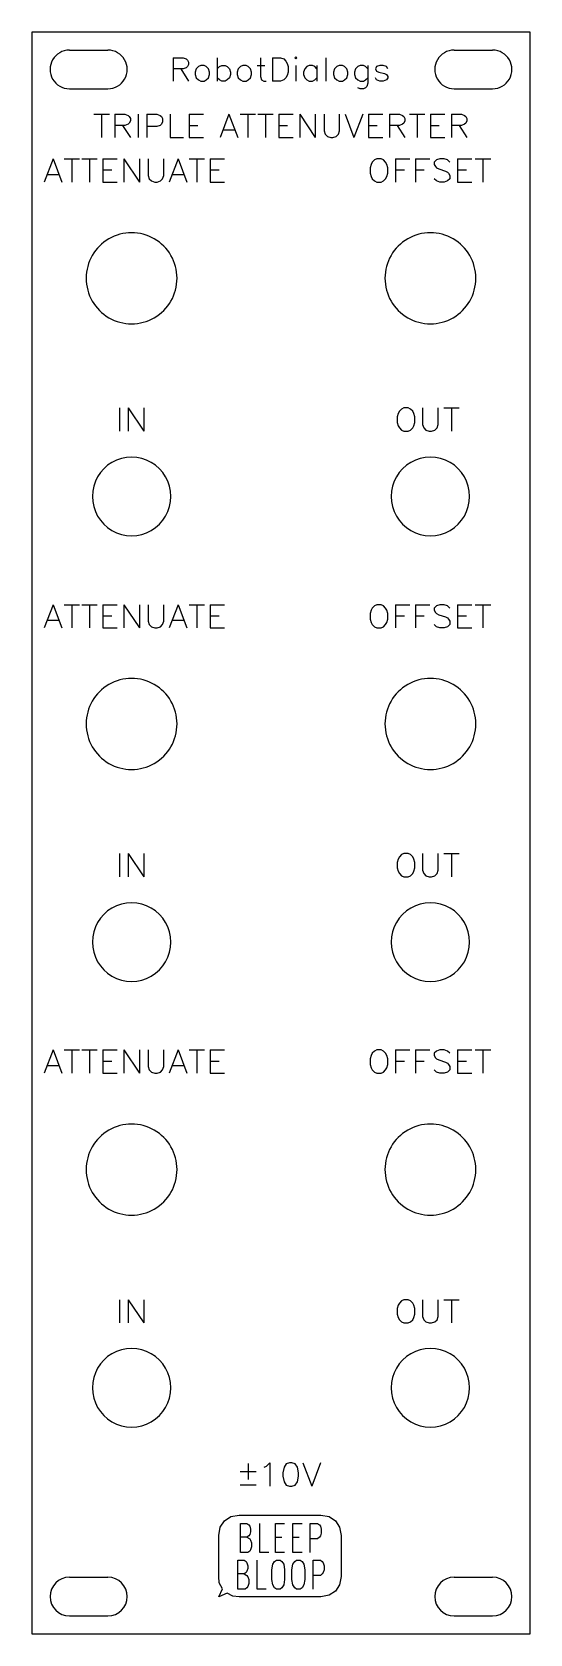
# Model space of a CAD drawing. Extents: x 0 to 40, y 0 to 129.
import ezdxf

# ---------------------------------------------------------------- set-up
doc = ezdxf.new("R2010")
doc.units = 0
for name, color, linetype in [('Logo', 7, 'CONTINUOUS'), ('panel', 7, 'CONTINUOUS'), ('text', 7, 'CONTINUOUS')]:
    doc.layers.add(name, color=color, linetype=linetype)

msp = doc.modelspace()

# ---------------------------------------------------------------- linework, layer by layer
at = {"layer": 'Logo', "color": 7}
for points in [[(15.174101, 8.616133), (15.506612, 9.132813)], [(15.506612, 9.132813), (16.023298, 9.465329)], [(16.023298, 9.465329), (16.693441, 9.582989)], [(16.693441, 9.582989), (23.241471, 9.582994), (23.911629, 9.465332)], [(23.911629, 9.465332), (24.4283, 9.132813)], [(24.4283, 9.132813), (24.760826, 8.616133)], [(15.056437, 7.945983), (15.174101, 8.616133)], [(15.056437, 4.671968), (15.056437, 7.945983)], [(17.318201, 7.80251), (17.539174, 7.692026), (17.612831, 7.581541), (17.686489, 7.360573), (17.686489, 7.02912), (17.612831, 6.808151), (17.539174, 6.697668), (17.391858, 6.587183), (16.802613, 6.587183), (16.802613, 8.907353), (17.318201, 8.907353), (17.465516, 8.796868), (17.539174, 8.686385), (17.612831, 8.465416), (17.612831, 8.244448), (17.539174, 8.023478), (17.465516, 7.912995), (17.318201, 7.80251), (16.802613, 7.80251)], [(19.085954, 6.587183), (18.349393, 6.587183), (18.349393, 8.907353)], [(20.338118, 6.587183), (19.601557, 6.587183), (19.601557, 8.907353), (20.338118, 8.907353)], [(19.601557, 7.80251), (20.117145, 7.80251)], [(21.737583, 6.587183), (21.001022, 6.587183), (21.001022, 8.907353), (21.737583, 8.907353)], [(21.001022, 7.80251), (21.51661, 7.80251)], [(22.400487, 6.587183), (22.400487, 8.907353), (22.989733, 8.907353), (23.137048, 8.796868), (23.210705, 8.686385), (23.284363, 8.465416), (23.284363, 8.133963), (23.210705, 7.912995), (23.137048, 7.80251), (22.989733, 7.692026), (22.400487, 7.692026)], [(24.760826, 8.616133), (24.87849, 7.945986)], [(24.87849, 7.945986), (24.878475, 4.671968)], [(17.097243, 4.863628), (17.318201, 4.753144), (17.391858, 4.642659), (17.465516, 4.421691), (17.465516, 4.090238), (17.391858, 3.869269), (17.318201, 3.758786), (17.170901, 3.648301), (16.58164, 3.648301), (16.58164, 5.968471), (17.097243, 5.968471), (17.244558, 5.857986), (17.318201, 5.747503), (17.391858, 5.526534), (17.391858, 5.305566), (17.318201, 5.084596), (17.244558, 4.974113), (17.097243, 4.863628), (16.58164, 4.863628)], [(18.864981, 3.648301), (18.12842, 3.648301), (18.12842, 5.968471)], [(22.62146, 3.648301), (22.62146, 5.968471), (23.210705, 5.968471), (23.358021, 5.857986), (23.431678, 5.747503), (23.505321, 5.526534), (23.505321, 5.195081), (23.431678, 4.974113), (23.358021, 4.863628), (23.210705, 4.753144), (22.62146, 4.753144)], [(15.093003, 4.154381), (15.056437, 4.671968)], [(15.348964, 3.672588), (15.093003, 4.154381)], [(24.760826, 4.001817), (24.4283, 3.485137)], [(24.878475, 4.671968), (24.760826, 4.001817)], [(15.052477, 3.034972), (15.348964, 3.672588)], [(16.181951, 3.069808), (15.713911, 3.313756), (15.052477, 3.034972)], [(23.241471, 3.034959), (16.693441, 3.034959), (16.181951, 3.069808)], [(23.911629, 3.15262), (23.241471, 3.034959)], [(24.4283, 3.485137), (23.911629, 3.15262)]]:
    msp.add_lwpolyline(points, dxfattribs=at)
for points in [[(19.6752, 5.968471), (19.96983, 5.968471), (20.117145, 5.857986), (20.264461, 5.637018), (20.338118, 5.195081), (20.338118, 4.421691), (20.264461, 3.979754), (20.117145, 3.758786), (19.96983, 3.648301), (19.6752, 3.648301), (19.5279, 3.758786), (19.380584, 3.979754), (19.306927, 4.421691), (19.306927, 5.195081), (19.380584, 5.637018), (19.5279, 5.857986)], [(21.295637, 5.968471), (21.590268, 5.968471), (21.737583, 5.857986), (21.884898, 5.637018), (21.958541, 5.195081), (21.958541, 4.421691), (21.884898, 3.979754), (21.737583, 3.758786), (21.590268, 3.648301), (21.295637, 3.648301), (21.148337, 3.758786), (21.001022, 3.979754), (20.927364, 4.421691), (20.927364, 5.195081), (21.001022, 5.637018), (21.148337, 5.857986)]]:
    msp.add_lwpolyline(points, close=True, dxfattribs=at)
at = {"layer": 'panel', "color": 7}
for points in [[(0.049838, 128.55016), (0.049838, 0.050322)], [(40.049787, 0.050322), (40.049787, 128.55016), (0.049838, 128.55016)], [(3.049833, 127.100163), (6.149831, 127.100163)], [(33.949797, 127.100163), (37.049791, 127.100163)], [(3.049833, 124.000166), (6.149831, 124.000166)], [(33.949797, 124.000166), (37.049791, 124.000166)], [(3.049833, 4.600316), (6.149831, 4.600316)], [(33.949797, 4.600316), (37.049791, 4.600316)], [(3.049833, 1.500322), (6.149831, 1.500322)], [(33.949797, 1.500322), (37.049791, 1.500322)], [(0.049838, 0.050322), (40.049787, 0.050322)]]:
    msp.add_lwpolyline(points, dxfattribs=at)
for points in [[(11.699824, 108.800184)], [(35.699794, 108.800184)], [(11.199823, 91.300207)], [(35.199792, 91.300207)], [(11.699824, 73.05023)], [(35.699794, 73.05023)], [(11.199823, 55.550252)], [(35.199792, 55.550252)], [(11.699824, 37.300275)], [(35.699794, 37.300275)], [(11.199823, 19.800297)], [(35.199792, 19.800297)]]:
    msp.add_lwpolyline(points, close=True, dxfattribs=at)
for points in [[(1.707495, 126.325164), (1.430614, 125.845592), (1.430614, 125.254736), (1.707495, 124.775165)], [(3.049833, 127.100163), (2.496072, 127.100163), (1.984376, 126.804735), (1.707495, 126.325164)], [(7.492169, 126.325164), (7.215288, 126.804735), (6.703592, 127.100163), (6.149831, 127.100163)], [(7.492169, 124.775165), (7.769049, 125.254736), (7.769049, 125.845592), (7.492169, 126.325164)], [(32.607458, 126.325164), (32.330578, 125.845592), (32.330578, 125.254736), (32.607458, 124.775165)], [(33.949797, 127.100163), (33.396035, 127.100163), (32.884339, 126.804735), (32.607458, 126.325164)], [(38.392129, 126.325164), (38.115249, 126.804735), (37.603552, 127.100163), (37.049791, 127.100163)], [(38.392129, 124.775165), (38.66901, 125.254736), (38.66901, 125.845592), (38.392129, 126.325164)], [(1.707495, 124.775165), (1.984376, 124.295594), (2.496072, 124.000166), (3.049833, 124.000166)], [(6.149831, 124.000166), (6.703592, 124.000166), (7.215288, 124.295594), (7.492169, 124.775165)], [(32.607458, 124.775165), (32.884339, 124.295594), (33.396035, 124.000166), (33.949797, 124.000166)], [(37.049791, 124.000166), (37.603552, 124.000166), (38.115249, 124.295594), (38.392129, 124.775165)], [(6.22443, 111.962331), (5.094914, 111.310014), (4.399337, 110.104533), (4.399834, 108.800184)], [(9.875228, 111.962331), (8.745711, 112.614649), (7.353946, 112.614649), (6.22443, 111.962331)], [(11.699824, 108.800184), (11.700321, 110.104533), (11.004744, 111.310014), (9.875228, 111.962331)], [(30.224399, 111.962331), (29.094883, 111.310014), (28.399306, 110.104533), (28.399803, 108.800184)], [(33.875197, 111.962331), (32.745681, 112.614649), (31.353916, 112.614649), (30.224399, 111.962331)], [(35.699794, 108.800184), (35.70029, 110.104533), (35.004714, 111.310014), (33.875197, 111.962331)], [(4.399834, 108.800184), (4.399337, 107.495836), (5.094914, 106.290355), (6.22443, 105.638038)], [(9.875228, 105.638038), (11.004744, 106.290355), (11.700321, 107.495836), (11.699824, 108.800184)], [(28.399803, 108.800184), (28.399306, 107.495836), (29.094883, 106.290355), (30.224399, 105.638038)], [(33.875197, 105.638038), (35.004714, 106.290355), (35.70029, 107.495836), (35.699794, 108.800184)], [(6.22443, 105.638038), (7.353946, 104.98572), (8.745711, 104.98572), (9.875228, 105.638038)], [(30.224399, 105.638038), (31.353916, 104.98572), (32.745681, 104.98572), (33.875197, 105.638038)], [(6.474302, 94.029705), (5.499422, 93.466607), (4.899179, 92.426027), (4.899832, 91.300207)], [(9.625353, 94.029705), (8.650473, 94.592804), (7.449182, 94.592804), (6.474302, 94.029705)], [(11.199823, 91.300207), (11.200476, 92.426027), (10.600233, 93.466607), (9.625353, 94.029705)], [(30.474272, 94.029705), (29.499392, 93.466607), (28.899149, 92.426027), (28.899801, 91.300207)], [(33.625322, 94.029705), (32.650442, 94.592804), (31.449152, 94.592804), (30.474272, 94.029705)], [(35.199792, 91.300207), (35.200445, 92.426027), (34.600202, 93.466607), (33.625322, 94.029705)], [(4.899832, 91.300207), (4.899179, 90.174387), (5.499422, 89.133807), (6.474302, 88.570709)], [(9.625353, 88.570709), (10.600233, 89.133807), (11.200476, 90.174387), (11.199823, 91.300207)], [(28.899801, 91.300207), (28.899149, 90.174387), (29.499392, 89.133807), (30.474272, 88.570709)], [(33.625322, 88.570709), (34.600202, 89.133807), (35.200445, 90.174387), (35.199792, 91.300207)], [(6.474302, 88.570709), (7.449182, 88.007611), (8.650473, 88.007611), (9.625353, 88.570709)], [(30.474272, 88.570709), (31.449152, 88.007611), (32.650442, 88.007611), (33.625322, 88.570709)], [(6.22443, 76.212377), (5.094914, 75.560059), (4.399337, 74.354578), (4.399834, 73.05023)], [(9.875228, 76.212377), (8.745711, 76.864694), (7.353946, 76.864694), (6.22443, 76.212377)], [(11.699824, 73.05023), (11.700321, 74.354578), (11.004744, 75.560059), (9.875228, 76.212377)], [(30.224399, 76.212377), (29.094883, 75.560059), (28.399306, 74.354578), (28.399803, 73.05023)], [(33.875197, 76.212377), (32.745681, 76.864694), (31.353916, 76.864694), (30.224399, 76.212377)], [(35.699794, 73.05023), (35.70029, 74.354578), (35.004714, 75.560059), (33.875197, 76.212377)], [(4.399834, 73.05023), (4.399337, 71.745881), (5.094914, 70.5404), (6.22443, 69.888083)], [(9.875228, 69.888083), (11.004744, 70.5404), (11.700321, 71.745881), (11.699824, 73.05023)], [(28.399803, 73.05023), (28.399306, 71.745881), (29.094883, 70.5404), (30.224399, 69.888083)], [(33.875197, 69.888083), (35.004714, 70.5404), (35.70029, 71.745881), (35.699794, 73.05023)], [(6.22443, 69.888083), (7.353946, 69.235765), (8.745711, 69.235765), (9.875228, 69.888083)], [(30.224399, 69.888083), (31.353916, 69.235765), (32.745681, 69.235765), (33.875197, 69.888083)], [(6.474302, 58.27975), (5.499422, 57.716652), (4.899179, 56.676072), (4.899832, 55.550252)], [(9.625353, 58.27975), (8.650473, 58.842849), (7.449182, 58.842849), (6.474302, 58.27975)], [(11.199823, 55.550252), (11.200476, 56.676072), (10.600233, 57.716652), (9.625353, 58.27975)], [(30.474272, 58.27975), (29.499392, 57.716652), (28.899149, 56.676072), (28.899801, 55.550252)], [(33.625322, 58.27975), (32.650442, 58.842849), (31.449152, 58.842849), (30.474272, 58.27975)], [(35.199792, 55.550252), (35.200445, 56.676072), (34.600202, 57.716652), (33.625322, 58.27975)], [(4.899832, 55.550252), (4.899179, 54.424432), (5.499422, 53.383853), (6.474302, 52.820754)], [(9.625353, 52.820754), (10.600233, 53.383853), (11.200476, 54.424432), (11.199823, 55.550252)], [(28.899801, 55.550252), (28.899149, 54.424432), (29.499392, 53.383853), (30.474272, 52.820754)], [(33.625322, 52.820754), (34.600202, 53.383853), (35.200445, 54.424432), (35.199792, 55.550252)], [(6.474302, 52.820754), (7.449182, 52.257656), (8.650473, 52.257656), (9.625353, 52.820754)], [(30.474272, 52.820754), (31.449152, 52.257656), (32.650442, 52.257656), (33.625322, 52.820754)], [(6.22443, 40.462422), (5.094914, 39.810104), (4.399337, 38.604623), (4.399834, 37.300275)], [(9.875228, 40.462422), (8.745711, 41.114739), (7.353946, 41.114739), (6.22443, 40.462422)], [(11.699824, 37.300275), (11.700321, 38.604623), (11.004744, 39.810104), (9.875228, 40.462422)], [(30.224399, 40.462422), (29.094883, 39.810104), (28.399306, 38.604623), (28.399803, 37.300275)], [(33.875197, 40.462422), (32.745681, 41.114739), (31.353916, 41.114739), (30.224399, 40.462422)], [(35.699794, 37.300275), (35.70029, 38.604623), (35.004714, 39.810104), (33.875197, 40.462422)], [(4.399834, 37.300275), (4.399337, 35.995926), (5.094914, 34.790446), (6.22443, 34.138128)], [(9.875228, 34.138128), (11.004744, 34.790446), (11.700321, 35.995926), (11.699824, 37.300275)], [(28.399803, 37.300275), (28.399306, 35.995926), (29.094883, 34.790446), (30.224399, 34.138128)], [(33.875197, 34.138128), (35.004714, 34.790446), (35.70029, 35.995926), (35.699794, 37.300275)], [(6.22443, 34.138128), (7.353946, 33.48581), (8.745711, 33.48581), (9.875228, 34.138128)], [(30.224399, 34.138128), (31.353916, 33.48581), (32.745681, 33.48581), (33.875197, 34.138128)], [(6.474302, 22.529795), (5.499422, 21.966697), (4.899179, 20.926117), (4.899832, 19.800297)], [(9.625353, 22.529795), (8.650473, 23.092894), (7.449182, 23.092894), (6.474302, 22.529795)], [(11.199823, 19.800297), (11.200476, 20.926117), (10.600233, 21.966697), (9.625353, 22.529795)], [(30.474272, 22.529795), (29.499392, 21.966697), (28.899149, 20.926117), (28.899801, 19.800297)], [(33.625322, 22.529795), (32.650442, 23.092894), (31.449152, 23.092894), (30.474272, 22.529795)], [(35.199792, 19.800297), (35.200445, 20.926117), (34.600202, 21.966697), (33.625322, 22.529795)], [(4.899832, 19.800297), (4.899179, 18.674477), (5.499422, 17.633898), (6.474302, 17.070799)], [(9.625353, 17.070799), (10.600233, 17.633898), (11.200476, 18.674477), (11.199823, 19.800297)], [(28.899801, 19.800297), (28.899149, 18.674477), (29.499392, 17.633898), (30.474272, 17.070799)], [(33.625322, 17.070799), (34.600202, 17.633898), (35.200445, 18.674477), (35.199792, 19.800297)], [(6.474302, 17.070799), (7.449182, 16.507701), (8.650473, 16.507701), (9.625353, 17.070799)], [(30.474272, 17.070799), (31.449152, 16.507701), (32.650442, 16.507701), (33.625322, 17.070799)], [(3.049833, 4.600316), (2.194406, 4.59945), (1.501404, 3.905747), (1.501404, 3.050319)], [(7.69826, 3.050319), (7.69826, 3.905747), (7.005258, 4.59945), (6.149831, 4.600316)], [(33.949797, 4.600316), (33.094369, 4.59945), (32.401367, 3.905747), (32.401367, 3.050319)], [(38.598221, 3.050319), (38.598221, 3.905747), (37.905219, 4.59945), (37.049791, 4.600316)], [(1.501404, 3.050319), (1.501404, 2.194891), (2.194406, 1.501187), (3.049833, 1.500322)], [(6.149831, 1.500322), (7.005258, 1.501187), (7.69826, 2.194891), (7.69826, 3.050319)], [(32.401367, 3.050319), (32.401367, 2.194891), (33.094369, 1.501187), (33.949797, 1.500322)], [(37.049791, 1.500322), (37.905219, 1.501187), (38.598221, 2.194891), (38.598221, 3.050319)]]:
    msp.add_open_spline(points, degree=3, dxfattribs=at)
at = {"layer": 'text', "color": 7}
for points in [[(11.378091, 126.484116), (11.378091, 124.6158)], [(11.378091, 126.484116), (12.179604, 126.484116), (12.444894, 126.393805), (12.535205, 126.303494), (12.625516, 126.128515), (12.625516, 125.947893), (12.535205, 125.772914), (12.444894, 125.682603), (12.179604, 125.592292), (11.378091, 125.592292)], [(14.934101, 126.484116), (14.934101, 124.6158)], [(18.399802, 126.484116), (18.399802, 124.971401), (18.490113, 124.7047), (18.665092, 124.6158), (18.845714, 124.6158)], [(19.376291, 126.484116), (19.376291, 124.6158)], [(19.376291, 126.484116), (20.000003, 126.484116), (20.268115, 126.393805), (20.443094, 126.216004), (20.533405, 126.038204), (20.623716, 125.772914), (20.623716, 125.327002), (20.533405, 125.061712), (20.443094, 124.882501), (20.268115, 124.7047), (20.000003, 124.6158), (19.376291, 124.6158)], [(23.643491, 126.484116), (23.643491, 124.6158)], [(12.001803, 125.592292), (12.625516, 124.6158)], [(14.934101, 125.592292), (15.114723, 125.772914), (15.289702, 125.860403), (15.557813, 125.860403), (15.735614, 125.772914), (15.913414, 125.592292), (16.000904, 125.327002), (16.000904, 125.149201), (15.913414, 124.882501), (15.735614, 124.7047), (15.557813, 124.6158), (15.289702, 124.6158), (15.114723, 124.7047), (14.934101, 124.882501)], [(18.134512, 125.860403), (18.755403, 125.860403)], [(21.244611, 125.860403), (21.244611, 124.6158)], [(22.935104, 125.592292), (22.757304, 125.772914), (22.579503, 125.860403), (22.311392, 125.860403), (22.136413, 125.772914), (21.955791, 125.592292), (21.868301, 125.327002), (21.868301, 125.149201), (21.955791, 124.882501), (22.136413, 124.7047), (22.311392, 124.6158), (22.579503, 124.6158), (22.757304, 124.7047), (22.935104, 124.882501)], [(22.935104, 125.860403), (22.935104, 124.6158)], [(27.021704, 125.592292), (26.843904, 125.772914), (26.666103, 125.860403), (26.397992, 125.860403), (26.223013, 125.772914), (26.042391, 125.592292), (25.954901, 125.327002), (25.954901, 125.149201), (26.042391, 124.882501), (26.223013, 124.7047), (26.397992, 124.6158), (26.666103, 124.6158), (26.843904, 124.7047), (27.021704, 124.882501)], [(27.021704, 125.860403), (27.021704, 124.438), (26.934215, 124.169888), (26.843904, 124.082399), (26.666103, 123.994909), (26.397992, 123.994909), (26.223013, 124.082399)], [(28.621915, 125.592292), (28.531604, 125.772914), (28.266314, 125.860403), (27.998202, 125.860403), (27.730091, 125.772914), (27.642601, 125.592292), (27.730091, 125.417313), (27.910713, 125.327002), (28.353803, 125.236691), (28.531604, 125.149201), (28.621915, 124.971401), (28.621915, 124.882501), (28.531604, 124.7047), (28.266314, 124.6158), (27.998202, 124.6158), (27.730091, 124.7047), (27.642601, 124.882501)], [(5.019601, 121.958016), (6.264204, 121.958016)], [(5.640492, 121.958016), (5.640492, 120.0897)], [(6.707291, 121.958016), (6.707291, 120.0897)], [(6.707291, 121.958016), (7.508804, 121.958016), (7.774094, 121.867705), (7.864405, 121.777394), (7.954716, 121.602415), (7.954716, 121.421793), (7.864405, 121.246814), (7.774094, 121.156503), (7.508804, 121.066192), (6.707291, 121.066192)], [(7.331003, 121.066192), (7.954716, 120.0897)], [(8.575611, 121.958016), (8.575611, 120.0897)], [(9.286811, 121.958016), (9.286811, 120.0897)], [(9.286811, 121.958016), (10.088324, 121.958016), (10.353614, 121.867705), (10.443925, 121.777394), (10.534236, 121.602415), (10.534236, 121.334303), (10.443925, 121.156503), (10.353614, 121.066192), (10.088324, 120.978702), (9.286811, 120.978702)], [(11.155131, 121.958016), (11.155131, 120.0897), (12.221934, 120.0897)], [(12.667841, 121.958016), (12.667841, 120.0897)], [(12.667841, 121.958016), (13.824955, 121.958016)], [(12.667841, 121.066192), (13.379043, 121.066192)], [(15.868303, 121.958016), (15.157101, 120.0897)], [(15.868303, 121.958016), (16.579505, 120.0897)], [(16.757301, 121.958016), (18.001904, 121.958016)], [(17.378192, 121.958016), (17.378192, 120.0897)], [(18.179701, 121.958016), (19.424304, 121.958016)], [(18.800592, 121.958016), (18.800592, 120.0897)], [(19.867391, 121.958016), (19.867391, 120.0897)], [(19.867391, 121.958016), (21.024505, 121.958016)], [(19.867391, 121.066192), (20.578593, 121.066192)], [(21.555091, 121.958016), (21.555091, 120.0897)], [(21.555091, 121.958016), (22.802516, 120.0897)], [(22.802516, 121.958016), (22.802516, 120.0897)], [(23.510891, 121.958016), (23.510891, 120.623101), (23.601202, 120.356401), (23.779002, 120.1786), (24.047114, 120.0897), (24.222093, 120.0897), (24.490204, 120.1786), (24.668005, 120.356401), (24.758316, 120.623101), (24.758316, 121.958016)], [(25.201401, 121.958016), (25.912603, 120.0897)], [(26.623805, 121.958016), (25.912603, 120.0897)], [(27.066891, 121.958016), (27.066891, 120.0897)], [(27.066891, 121.958016), (28.224005, 121.958016)], [(27.066891, 121.066192), (27.778093, 121.066192)], [(28.754591, 121.958016), (28.754591, 120.0897)], [(28.754591, 121.958016), (29.556104, 121.958016), (29.821394, 121.867705), (29.911705, 121.777394), (30.002016, 121.602415), (30.002016, 121.421793), (29.911705, 121.246814), (29.821394, 121.156503), (29.556104, 121.066192), (28.754591, 121.066192)], [(29.378303, 121.066192), (30.002016, 120.0897)], [(30.357601, 121.958016), (31.602204, 121.958016)], [(30.978492, 121.958016), (30.978492, 120.0897)], [(32.045291, 121.958016), (32.045291, 120.0897)], [(32.045291, 121.958016), (33.202405, 121.958016)], [(32.045291, 121.066192), (32.756493, 121.066192)], [(33.732991, 121.958016), (33.732991, 120.0897)], [(33.732991, 121.958016), (34.534504, 121.958016), (34.799794, 121.867705), (34.890105, 121.777394), (34.980416, 121.602415), (34.980416, 121.421793), (34.890105, 121.246814), (34.799794, 121.156503), (34.534504, 121.066192), (33.732991, 121.066192)], [(34.356703, 121.066192), (34.980416, 120.0897)], [(12.667841, 120.0897), (13.824955, 120.0897)], [(15.422391, 120.710591), (16.314215, 120.710591)], [(19.867391, 120.0897), (21.024505, 120.0897)], [(27.066891, 120.0897), (28.224005, 120.0897)], [(32.045291, 120.0897), (33.202405, 120.0897)], [(1.739503, 118.380816), (1.028301, 116.5125)], [(1.739503, 118.380816), (2.450705, 116.5125)], [(2.628501, 118.380816), (3.873104, 118.380816)], [(3.249392, 118.380816), (3.249392, 116.5125)], [(4.050911, 118.380816), (5.295514, 118.380816)], [(4.671802, 118.380816), (4.671802, 116.5125)], [(5.738601, 118.380816), (5.738601, 116.5125)], [(5.738601, 118.380816), (6.895715, 118.380816)], [(7.426301, 118.380816), (7.426301, 116.5125)], [(7.426301, 118.380816), (8.673726, 116.5125)], [(8.673726, 118.380816), (8.673726, 116.5125)], [(9.382101, 118.380816), (9.382101, 117.045901), (9.472412, 116.779201), (9.650212, 116.6014), (9.918324, 116.5125), (10.093303, 116.5125), (10.361414, 116.6014), (10.539215, 116.779201), (10.629526, 117.045901), (10.629526, 118.380816)], [(11.783803, 118.380816), (11.072601, 116.5125)], [(11.783803, 118.380816), (12.495005, 116.5125)], [(12.672801, 118.380816), (13.917404, 118.380816)], [(13.293692, 118.380816), (13.293692, 116.5125)], [(14.360491, 118.380816), (14.360491, 116.5125)], [(14.360491, 118.380816), (15.517605, 118.380816)], [(29.248901, 118.380816), (29.248901, 116.5125)], [(29.248901, 118.380816), (30.406015, 118.380816)], [(30.849101, 118.380816), (30.849101, 116.5125)], [(30.849101, 118.380816), (32.006215, 118.380816)], [(33.606415, 118.112704), (33.428614, 118.290505), (33.160503, 118.380816), (32.804902, 118.380816), (32.539612, 118.290505), (32.361811, 118.112704), (32.361811, 117.934904), (32.449301, 117.757103), (32.539612, 117.669614), (32.717412, 117.579303), (33.250814, 117.401502), (33.428614, 117.314013), (33.516104, 117.223702), (33.606415, 117.045901), (33.606415, 116.779201), (33.428614, 116.6014), (33.160503, 116.5125), (32.804902, 116.5125), (32.539612, 116.6014), (32.361811, 116.779201)], [(34.227311, 118.380816), (34.227311, 116.5125)], [(34.227311, 118.380816), (35.384425, 118.380816)], [(35.649711, 118.380816), (36.894314, 118.380816)], [(36.270602, 118.380816), (36.270602, 116.5125)], [(1.293591, 117.133391), (2.185415, 117.133391)], [(5.738601, 117.488992), (6.449803, 117.488992)], [(11.337891, 117.133391), (12.229715, 117.133391)], [(14.360491, 117.488992), (15.071693, 117.488992)], [(29.248901, 117.488992), (29.960103, 117.488992)], [(30.849101, 117.488992), (31.560303, 117.488992)], [(34.227311, 117.488992), (34.938513, 117.488992)], [(5.738601, 116.5125), (6.895715, 116.5125)], [(14.360491, 116.5125), (15.517605, 116.5125)], [(34.227311, 116.5125), (35.384425, 116.5125)], [(7.070691, 98.395316), (7.070691, 96.527)], [(7.781893, 98.395316), (7.781893, 96.527)], [(7.781893, 98.395316), (9.029318, 96.527)], [(9.029318, 98.395316), (9.029318, 96.527)], [(31.426301, 98.395316), (31.426301, 97.060401), (31.516612, 96.793701), (31.694412, 96.6159), (31.962524, 96.527), (32.137503, 96.527), (32.405614, 96.6159), (32.583415, 96.793701), (32.673726, 97.060401), (32.673726, 98.395316)], [(33.116811, 98.395316), (34.361414, 98.395316)], [(33.737702, 98.395316), (33.737702, 96.527)], [(1.739503, 82.614816), (1.028301, 80.7465)], [(1.739503, 82.614816), (2.450705, 80.7465)], [(2.628501, 82.614816), (3.873104, 82.614816)], [(3.249392, 82.614816), (3.249392, 80.7465)], [(4.050911, 82.614816), (5.295514, 82.614816)], [(4.671802, 82.614816), (4.671802, 80.7465)], [(5.738601, 82.614816), (5.738601, 80.7465)], [(5.738601, 82.614816), (6.895715, 82.614816)], [(7.426301, 82.614816), (7.426301, 80.7465)], [(7.426301, 82.614816), (8.673726, 80.7465)], [(8.673726, 82.614816), (8.673726, 80.7465)], [(9.382101, 82.614816), (9.382101, 81.279901), (9.472412, 81.013201), (9.650212, 80.8354), (9.918324, 80.7465), (10.093303, 80.7465), (10.361414, 80.8354), (10.539215, 81.013201), (10.629526, 81.279901), (10.629526, 82.614816)], [(11.783803, 82.614816), (11.072601, 80.7465)], [(11.783803, 82.614816), (12.495005, 80.7465)], [(12.672801, 82.614816), (13.917404, 82.614816)], [(13.293692, 82.614816), (13.293692, 80.7465)], [(14.360491, 82.614816), (14.360491, 80.7465)], [(14.360491, 82.614816), (15.517605, 82.614816)], [(29.248901, 82.614816), (29.248901, 80.7465)], [(29.248901, 82.614816), (30.406015, 82.614816)], [(30.849101, 82.614816), (30.849101, 80.7465)], [(30.849101, 82.614816), (32.006215, 82.614816)], [(33.606415, 82.346704), (33.428614, 82.524505), (33.160503, 82.614816), (32.804902, 82.614816), (32.539612, 82.524505), (32.361811, 82.346704), (32.361811, 82.168904), (32.449301, 81.991103), (32.539612, 81.903614), (32.717412, 81.813303), (33.250814, 81.635502), (33.428614, 81.548013), (33.516104, 81.457702), (33.606415, 81.279901), (33.606415, 81.013201), (33.428614, 80.8354), (33.160503, 80.7465), (32.804902, 80.7465), (32.539612, 80.8354), (32.361811, 81.013201)], [(34.227311, 82.614816), (34.227311, 80.7465)], [(34.227311, 82.614816), (35.384425, 82.614816)], [(35.649711, 82.614816), (36.894314, 82.614816)], [(36.270602, 82.614816), (36.270602, 80.7465)], [(1.293591, 81.367391), (2.185415, 81.367391)], [(5.738601, 81.722992), (6.449803, 81.722992)], [(11.337891, 81.367391), (12.229715, 81.367391)], [(14.360491, 81.722992), (15.071693, 81.722992)], [(29.248901, 81.722992), (29.960103, 81.722992)], [(30.849101, 81.722992), (31.560303, 81.722992)], [(34.227311, 81.722992), (34.938513, 81.722992)], [(5.738601, 80.7465), (6.895715, 80.7465)], [(14.360491, 80.7465), (15.517605, 80.7465)], [(34.227311, 80.7465), (35.384425, 80.7465)], [(7.070691, 62.652916), (7.070691, 60.7846)], [(7.781893, 62.652916), (7.781893, 60.7846)], [(7.781893, 62.652916), (9.029318, 60.7846)], [(9.029318, 62.652916), (9.029318, 60.7846)], [(31.426301, 62.652916), (31.426301, 61.318001), (31.516612, 61.051301), (31.694412, 60.8735), (31.962524, 60.7846), (32.137503, 60.7846), (32.405614, 60.8735), (32.583415, 61.051301), (32.673726, 61.318001), (32.673726, 62.652916)], [(33.116811, 62.652916), (34.361414, 62.652916)], [(33.737702, 62.652916), (33.737702, 60.7846)], [(1.739503, 46.896116), (1.028301, 45.0278)], [(1.739503, 46.896116), (2.450705, 45.0278)], [(2.628501, 46.896116), (3.873104, 46.896116)], [(3.249392, 46.896116), (3.249392, 45.0278)], [(4.050911, 46.896116), (5.295514, 46.896116)], [(4.671802, 46.896116), (4.671802, 45.0278)], [(5.738601, 46.896116), (5.738601, 45.0278)], [(5.738601, 46.896116), (6.895715, 46.896116)], [(7.426301, 46.896116), (7.426301, 45.0278)], [(7.426301, 46.896116), (8.673726, 45.0278)], [(8.673726, 46.896116), (8.673726, 45.0278)], [(9.382101, 46.896116), (9.382101, 45.561201), (9.472412, 45.294501), (9.650212, 45.1167), (9.918324, 45.0278), (10.093303, 45.0278), (10.361414, 45.1167), (10.539215, 45.294501), (10.629526, 45.561201), (10.629526, 46.896116)], [(11.783803, 46.896116), (11.072601, 45.0278)], [(11.783803, 46.896116), (12.495005, 45.0278)], [(12.672801, 46.896116), (13.917404, 46.896116)], [(13.293692, 46.896116), (13.293692, 45.0278)], [(14.360491, 46.896116), (14.360491, 45.0278)], [(14.360491, 46.896116), (15.517605, 46.896116)], [(29.248901, 46.896116), (29.248901, 45.0278)], [(29.248901, 46.896116), (30.406015, 46.896116)], [(30.849101, 46.896116), (30.849101, 45.0278)], [(30.849101, 46.896116), (32.006215, 46.896116)], [(33.606415, 46.628004), (33.428614, 46.805805), (33.160503, 46.896116), (32.804902, 46.896116), (32.539612, 46.805805), (32.361811, 46.628004), (32.361811, 46.450204), (32.449301, 46.272403), (32.539612, 46.184914), (32.717412, 46.094603), (33.250814, 45.916802), (33.428614, 45.829313), (33.516104, 45.739002), (33.606415, 45.561201), (33.606415, 45.294501), (33.428614, 45.1167), (33.160503, 45.0278), (32.804902, 45.0278), (32.539612, 45.1167), (32.361811, 45.294501)], [(34.227311, 46.896116), (34.227311, 45.0278)], [(34.227311, 46.896116), (35.384425, 46.896116)], [(35.649711, 46.896116), (36.894314, 46.896116)], [(36.270602, 46.896116), (36.270602, 45.0278)], [(1.293591, 45.648691), (2.185415, 45.648691)], [(5.738601, 46.004292), (6.449803, 46.004292)], [(5.738601, 45.0278), (6.895715, 45.0278)], [(11.337891, 45.648691), (12.229715, 45.648691)], [(14.360491, 46.004292), (15.071693, 46.004292)], [(14.360491, 45.0278), (15.517605, 45.0278)], [(29.248901, 46.004292), (29.960103, 46.004292)], [(30.849101, 46.004292), (31.560303, 46.004292)], [(34.227311, 46.004292), (34.938513, 46.004292)], [(34.227311, 45.0278), (35.384425, 45.0278)], [(7.070691, 26.863316), (7.070691, 24.995)], [(7.781893, 26.863316), (7.781893, 24.995)], [(7.781893, 26.863316), (9.029318, 24.995)], [(9.029318, 26.863316), (9.029318, 24.995)], [(31.426301, 26.863316), (31.426301, 25.528401), (31.516612, 25.261701), (31.694412, 25.0839), (31.962524, 24.995), (32.137503, 24.995), (32.405614, 25.0839), (32.583415, 25.261701), (32.673726, 25.528401), (32.673726, 26.863316)], [(33.116811, 26.863316), (34.361414, 26.863316)], [(33.737702, 26.863316), (33.737702, 24.995)], [(16.768572, 13.080248), (18.048735, 13.080248)], [(17.409218, 13.720894), (17.409218, 12.439601)], [(18.698973, 13.418915), (18.873952, 13.506404), (19.142063, 13.774516), (19.142063, 11.9062)], [(21.809071, 13.774516), (22.520273, 11.9062)], [(23.231475, 13.774516), (22.520273, 11.9062)], [(16.768572, 12.01288), (18.048735, 12.01288)]]:
    msp.add_lwpolyline(points, dxfattribs=at)
for points in [[(21.157121, 126.484116), (21.244611, 126.393805), (21.334922, 126.484116), (21.244611, 126.571605)], [(13.602012, 125.860403), (13.427033, 125.772914), (13.246411, 125.592292), (13.158921, 125.327002), (13.158921, 125.149201), (13.246411, 124.882501), (13.427033, 124.7047), (13.602012, 124.6158), (13.870123, 124.6158), (14.047924, 124.7047), (14.225724, 124.882501), (14.313214, 125.149201), (14.313214, 125.327002), (14.225724, 125.592292), (14.047924, 125.772914), (13.870123, 125.860403)], [(16.977392, 125.860403), (16.802413, 125.772914), (16.621791, 125.592292), (16.534301, 125.327002), (16.534301, 125.149201), (16.621791, 124.882501), (16.802413, 124.7047), (16.977392, 124.6158), (17.245503, 124.6158), (17.423304, 124.7047), (17.601104, 124.882501), (17.688594, 125.149201), (17.688594, 125.327002), (17.601104, 125.592292), (17.423304, 125.772914), (17.245503, 125.860403)], [(24.710292, 125.860403), (24.535313, 125.772914), (24.354691, 125.592292), (24.267201, 125.327002), (24.267201, 125.149201), (24.354691, 124.882501), (24.535313, 124.7047), (24.710292, 124.6158), (24.978403, 124.6158), (25.156204, 124.7047), (25.334004, 124.882501), (25.421494, 125.149201), (25.421494, 125.327002), (25.334004, 125.592292), (25.156204, 125.772914), (24.978403, 125.860403)], [(27.739003, 118.380816), (27.561202, 118.290505), (27.383402, 118.112704), (27.293091, 117.934904), (27.205601, 117.669614), (27.205601, 117.223702), (27.293091, 116.958412), (27.383402, 116.779201), (27.561202, 116.6014), (27.739003, 116.5125), (28.094604, 116.5125), (28.272404, 116.6014), (28.450205, 116.779201), (28.540516, 116.958412), (28.628005, 117.223702), (28.628005, 117.669614), (28.540516, 117.934904), (28.450205, 118.112704), (28.272404, 118.290505), (28.094604, 118.380816)], [(29.916403, 98.395316), (29.738602, 98.305005), (29.560802, 98.127204), (29.470491, 97.949404), (29.383001, 97.684114), (29.383001, 97.238202), (29.470491, 96.972912), (29.560802, 96.793701), (29.738602, 96.6159), (29.916403, 96.527), (30.272004, 96.527), (30.449804, 96.6159), (30.627605, 96.793701), (30.717916, 96.972912), (30.805405, 97.238202), (30.805405, 97.684114), (30.717916, 97.949404), (30.627605, 98.127204), (30.449804, 98.305005), (30.272004, 98.395316)], [(27.739003, 82.614816), (27.561202, 82.524505), (27.383402, 82.346704), (27.293091, 82.168904), (27.205601, 81.903614), (27.205601, 81.457702), (27.293091, 81.192412), (27.383402, 81.013201), (27.561202, 80.8354), (27.739003, 80.7465), (28.094604, 80.7465), (28.272404, 80.8354), (28.450205, 81.013201), (28.540516, 81.192412), (28.628005, 81.457702), (28.628005, 81.903614), (28.540516, 82.168904), (28.450205, 82.346704), (28.272404, 82.524505), (28.094604, 82.614816)], [(29.916403, 62.652916), (29.738602, 62.562605), (29.560802, 62.384804), (29.470491, 62.207004), (29.383001, 61.941714), (29.383001, 61.495802), (29.470491, 61.230512), (29.560802, 61.051301), (29.738602, 60.8735), (29.916403, 60.7846), (30.272004, 60.7846), (30.449804, 60.8735), (30.627605, 61.051301), (30.717916, 61.230512), (30.805405, 61.495802), (30.805405, 61.941714), (30.717916, 62.207004), (30.627605, 62.384804), (30.449804, 62.562605), (30.272004, 62.652916)], [(27.739003, 46.896116), (27.561202, 46.805805), (27.383402, 46.628004), (27.293091, 46.450204), (27.205601, 46.184914), (27.205601, 45.739002), (27.293091, 45.473712), (27.383402, 45.294501), (27.561202, 45.1167), (27.739003, 45.0278), (28.094604, 45.0278), (28.272404, 45.1167), (28.450205, 45.294501), (28.540516, 45.473712), (28.628005, 45.739002), (28.628005, 46.184914), (28.540516, 46.450204), (28.450205, 46.628004), (28.272404, 46.805805), (28.094604, 46.896116)], [(29.916403, 26.863316), (29.738602, 26.773005), (29.560802, 26.595204), (29.470491, 26.417404), (29.383001, 26.152114), (29.383001, 25.706202), (29.470491, 25.440912), (29.560802, 25.261701), (29.738602, 25.0839), (29.916403, 24.995), (30.272004, 24.995), (30.449804, 25.0839), (30.627605, 25.261701), (30.717916, 25.440912), (30.805405, 25.706202), (30.805405, 26.152114), (30.717916, 26.417404), (30.627605, 26.595204), (30.449804, 26.773005), (30.272004, 26.863316)], [(20.742273, 13.774516), (20.476983, 13.684205), (20.296361, 13.418915), (20.208871, 12.973003), (20.208871, 12.707713), (20.296361, 12.261801), (20.476983, 11.9951), (20.742273, 11.9062), (20.920073, 11.9062), (21.188185, 11.9951), (21.363164, 12.261801), (21.453475, 12.707713), (21.453475, 12.973003), (21.363164, 13.418915), (21.188185, 13.684205), (20.920073, 13.774516)]]:
    msp.add_lwpolyline(points, close=True, dxfattribs=at)

doc.saveas('drawing.dxf')
